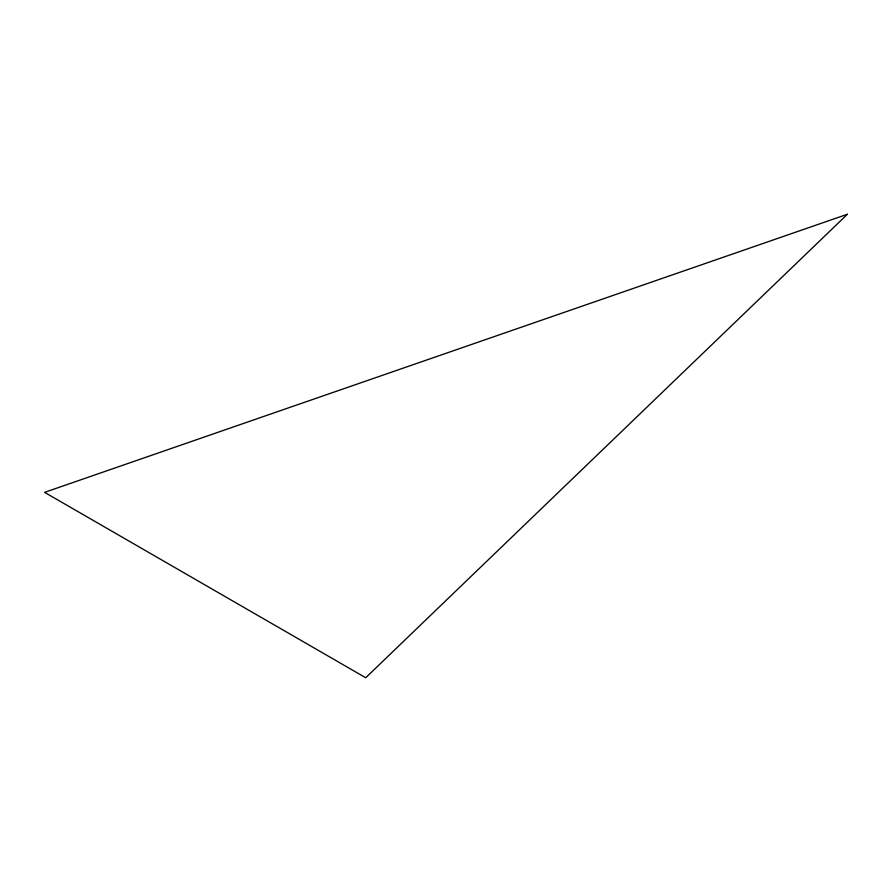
<?xml version="1.0" encoding="UTF-8"?>
<svg xmlns="http://www.w3.org/2000/svg" width="892" height="892" viewBox="0 0 892 892"><rect width="100%" height="100%" fill="white"/><g stroke="black" fill="none" stroke-linecap="round" stroke-linejoin="round"><path stroke-width="1.34" d="M847.4 214.258L365.72 677.742L44.6 492.351L847.4 214.258"/></g></svg>
